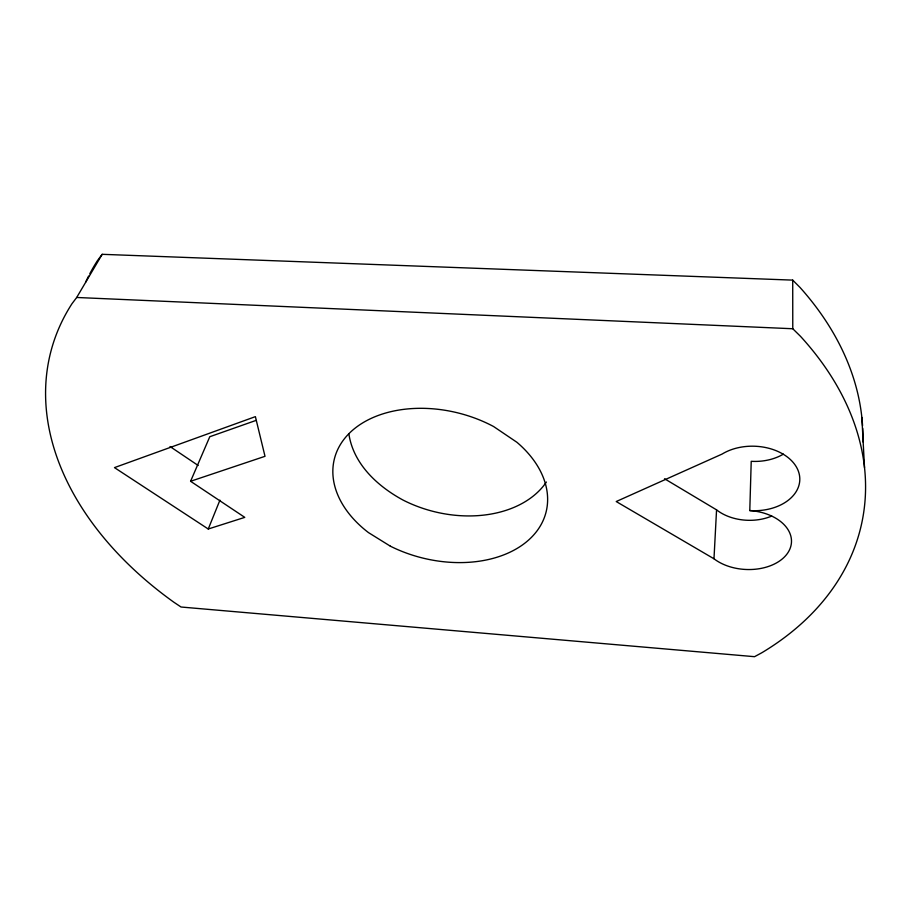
<?xml version="1.0" encoding="UTF-8"?>
<svg xmlns="http://www.w3.org/2000/svg" width="911" height="911" viewBox="0 0 911 911"><rect width="100%" height="100%" fill="white"/><g stroke="black" fill="none" stroke-linecap="round" stroke-linejoin="round"><path stroke-width="1.37" d="M749.787 510.57A46.507 32.261 1.7 0 0 797.284 468.641A46.507 32.261 1.7 0 0 722.081 454.077L616.212 501.54L713.985 558.785A44.445 29.516 2.8 0 0 787.058 553.934A44.445 29.516 2.8 0 0 749.787 510.57L751.222 461.308A44.855 32.192 0.8 0 0 783.38 454.133M713.985 558.785L716.558 509.853L664.529 478.742M208.255 529.006L244.786 517.368L190.581 481.281L265.01 456.309L255.387 416.646L114.467 467.616L208.255 529.006L219.927 500.15M190.581 481.281L209.792 436.722L255.991 420.426M76.695 297.476L792.775 328.746L800.439 336.273A349.665 244.433 11.3 0 1 761.801 652.766L754.547 656.683L181.038 607.011L173.83 602.194A343.151 235.471 16.7 0 1 71.935 303.784L76.695 297.476L102.18 254.317L792.718 280.121L800.086 287.523A337.56 244.296 11.1 0 1 862.558 425.665M102.18 254.317L97.466 260.614A331.49 235.642 16.9 0 0 89.836 273.676M170.027 446.538L198.165 465.475M348.924 434.228C353.514 464.154 377.553 486.258 403.026 500.059A105.482 74.827 14.1 0 0 546.384 482.033M861.863 417.5L864.516 467.628M792.718 280.121L792.775 328.746M85.645 282.171A331.49 235.642 16.9 0 1 88.583 276.09M862.706 428.375A337.56 244.296 11.1 0 1 862.842 441.812M771.731 516.07A42.931 29.551 2 0 1 716.558 509.853M390.352 546.179L368.465 532.593A109.126 74.668 14.1 0 1 353.206 429.707A109.126 74.668 14.1 0 1 493.614 426.542L516.936 442.302A109.126 74.668 14.1 0 1 526.421 541.908A109.126 74.668 14.1 0 1 390.352 546.179"/></g></svg>
